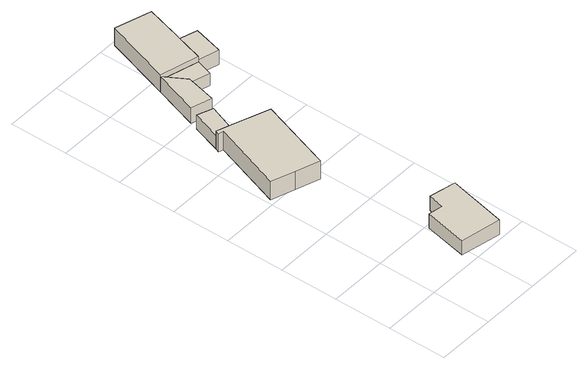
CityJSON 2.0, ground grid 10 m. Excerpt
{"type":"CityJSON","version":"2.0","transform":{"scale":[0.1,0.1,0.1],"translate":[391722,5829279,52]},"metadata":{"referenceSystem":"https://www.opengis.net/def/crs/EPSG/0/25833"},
"CityObjects":{
"building1":{"type":"Building","attributes":{"Gemeindeschluessel":"11000003","BezugspunktDach":"2200","function":"31001_1312","measuredHeight":2.72,"storeysAboveGround":1},"address":[{"country":"Germany","locality":"Berlin","thoroughfareNumber":"1D","thoroughfareName":"Blankenfelder Chaussee"}],"geometry":[{"type":"Solid","lod":"1","boundaries":[[[[0,1,2,3,4,5]],[[6,7,8,9,10,11]],[[6,11,5,4]],[[7,6,4,3]],[[8,7,3,2]],[[9,8,2,1]],[[10,9,1,0]],[[11,10,0,5]]]]}]},
"building2":{"type":"Building","attributes":{"Gemeindeschluessel":"11000003","function":"31001_1010"},"address":[{"country":"Germany","locality":"Berlin","thoroughfareNumber":"3","thoroughfareName":"Blankenfelder Chaussee"}],"children":["building2-1","building2-2"]},
"building2-1":{"type":"BuildingPart","attributes":{"BezugspunktDach":"2200","measuredHeight":3.93,"storeysAboveGround":1},"parents":["building2"],"geometry":[{"type":"MultiSurface","lod":"1","boundaries":[[[12,13,14,15,16,17,18,19,20]],[[21,22,23,24,25,26,27,28,29]],[[21,29,20,19]],[[22,21,19,18]],[[23,22,18,17]],[[30,31,17,16]],[[32,30,24,16,15]],[[26,25,15,14]],[[27,26,14,13]],[[28,27,13,12]],[[29,28,12,20]],[[24,23,31,30]],[[25,24,30,32]]]}]},
"building2-2":{"type":"BuildingPart","attributes":{"BezugspunktDach":"2200","measuredHeight":2.6,"storeysAboveGround":1},"parents":["building2"],"geometry":[{"type":"MultiSurface","lod":"1","boundaries":[[[32,33,34,31]],[[35,36,25,23]],[[35,23,31,34]],[[36,35,34,33]],[[25,36,33,32]],[[23,37,24,30,31,38]],[[25,32,30,24]]]}]},
"building3":{"type":"Building","attributes":{"Gemeindeschluessel":"11000003","function":"31001_2000"},"address":[{"country":"Germany","locality":"Berlin","thoroughfareNumber":"3A (1)","thoroughfareName":"Blankenfelder Chaussee"}],"children":["building3-1","building3-2"]},
"building3-1":{"type":"BuildingPart","attributes":{"BezugspunktDach":"2200","measuredHeight":3.03,"storeysAboveGround":1},"parents":["building3"],"geometry":[{"type":"Solid","lod":"1","boundaries":[[[[39,40,41,42]],[[43,44,45,46]],[[43,46,42,41]],[[44,47,48,43,41,40]],[[45,44,40,39]],[[46,45,39,42]],[[43,48,47,44]]]]}]},
"building3-2":{"type":"BuildingPart","attributes":{"BezugspunktDach":"2200","measuredHeight":2.3,"storeysAboveGround":1},"parents":["building3"],"geometry":[{"type":"Solid","lod":"1","boundaries":[[[[47,49,50,48]],[[51,52,44,43]],[[51,43,48,50]],[[52,51,50,49]],[[44,52,49,47]],[[44,47,48,43]]]]}]},
"building4":{"type":"Building","attributes":{"Gemeindeschluessel":"11000003","function":"31001_1010"},"address":[{"country":"Germany","locality":"Berlin","thoroughfareNumber":"3A","thoroughfareName":"Blankenfelder Chaussee"}],"children":["building4-1","building4-2"]},
"building4-1":{"type":"BuildingPart","attributes":{"BezugspunktDach":"2200","measuredHeight":3.87,"storeysAboveGround":1},"parents":["building4"],"geometry":[{"type":"MultiSurface","lod":"1","boundaries":[[[53,54,55,56,57,58]],[[59,60,61,62,51,43]],[[59,43,58,57]],[[60,59,57,56]],[[61,60,56,55]],[[62,61,55,54]],[[51,63,64,54,53]],[[43,51,53,58]],[[64,63,51,62]]]}]},
"building4-2":{"type":"BuildingPart","attributes":{"BezugspunktDach":"2200","measuredHeight":2.75,"storeysAboveGround":1},"parents":["building4"],"geometry":[{"type":"Solid","lod":"1","boundaries":[[[[65,66,64,63]],[[62,67,68,51]],[[67,62,64,66]],[[68,67,66,65]],[[51,68,65,63]],[[51,63,64,62]]]]}]}
},
"vertices":[
[158,8,28],[180,109,28],[135,118,28],[129,91,28],[104,95,28],[89,21,28],[104,95,1],[129,91,1],[135,118,1],[180,109,1],[158,8,1],[89,21,1],
[46,294,38],[86,281,38],[128,407,38],[67,429,38],[49,435,38],[42,438,38],[39,431,38],[47,429,38],[6,308,38],[47,429,3],[39,431,3],[42,438,3],[49,435,3],[67,429,3],[128,407,3],[86,281,3],[46,294,3],[6,308,3],[49,435,29],[42,438,29],[67,429,29],
[85,478,29],[58,488,29],[58,488,3],[85,478,3],[45,437,3],[42,438,27],
[97,491,33],[109,542,33],[87,578,33],[62,501,33],[87,578,3],[109,542,3],[97,491,3],[62,501,3],[109,542,26],[87,578,26],
[143,532,26],[152,561,26],[152,561,3],[143,532,3],
[152,561,36],[167,612,36],[169,618,36],[185,675,36],[124,693,36],[87,578,36],[124,693,3],[185,675,3],[169,618,3],[167,612,3],[152,561,30],[167,612,30],
[187,551,30],[200,602,30],[200,602,3],[187,551,3]
]}
